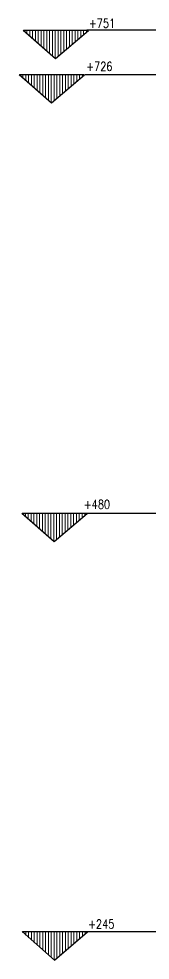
# Model space of a CAD drawing. Header units: metres. Extents: x -90 to 10476, y -9 to 23.
# Drawn here: x -49.23 to -48.5, y 7.19 to 12.48 of the extents above; entities that cross this region are included whole.
import ezdxf

# ---------------------------------------------------------------- set-up
doc = ezdxf.new("R2010")
doc.units = ezdxf.units.M
doc.header["$LTSCALE"] = 5
doc.header["$MEASUREMENT"] = 0
doc.layers.add('A-ELEV-PATT', color=255, linetype='Continuous', lineweight=18)
doc.layers.add('quote', color=3, linetype='Continuous')
doc.styles.add('E-ROMANS', font='romans.shx', dxfattribs={"width": 0.8})

msp = doc.modelspace()

# ---------------------------------------------------------------- hatches: boundary and pattern name
at = {"layer": 'A-ELEV-PATT'}
h = msp.add_hatch(dxfattribs=at)
h.set_pattern_fill('ANSI31', color=256, scale=0.005, angle=225, style=0)
h.set_pattern_definition([(270, (155.45821, -119.410005), (0.015875, -4e-17), [])])
h.paths.add_polyline_path([(-49.2092, 12.4136), (-49.0252, 12.255), (-48.8412, 12.4136)])
h = msp.add_hatch(dxfattribs=at)
h.set_pattern_fill('ANSI31', color=256, scale=0.005, angle=225, style=0)
h.set_pattern_definition([(270, (155.436315, -119.659766), (0.015875, -4e-17), [])])
h.paths.add_polyline_path([(-49.231, 12.1638), (-49.047, 12.0053), (-48.863, 12.1638)])
h = msp.add_hatch(dxfattribs=at)
h.set_pattern_fill('ANSI31', color=256, scale=0.005, angle=225, style=0)
h.set_pattern_definition([(270, (155.4506, -122.122308), (0.015875, -4e-17), [])])
h.paths.add_polyline_path([(-49.2168, 9.7013), (-49.0328, 9.5427), (-48.8488, 9.7013)])
h = msp.add_hatch(dxfattribs=at)
h.set_pattern_fill('ANSI31', color=256, scale=0.005, angle=225, style=0)
h.set_pattern_definition([(270, (155.452127, -124.473086), (0.015875, -4e-17), [])])
h.paths.add_polyline_path([(-49.2152, 7.3505), (-49.0312, 7.1919), (-48.8472, 7.3505)])

# ---------------------------------------------------------------- linework, layer by layer
at = {"layer": 'quote'}
for p, q in [((-49.2067, 12.4153), (-49.0262, 12.2554)), ((-48.8413, 12.4136), (-49.2047, 12.4136)), ((-49.0262, 12.2554), (-48.8413, 12.4136)), ((-48.3504, 12.4139), (-48.8504, 12.4139)), ((-49.2286, 12.1656), (-49.0481, 12.0057)), ((-48.8632, 12.1638), (-49.2266, 12.1638)), ((-49.0481, 12.0057), (-48.8632, 12.1638)), ((-48.2104, 12.1632), (-48.8604, 12.1632)), ((-49.2143, 9.703), (-49.0338, 9.5431)), ((-48.849, 9.7013), (-49.2123, 9.7013)), ((-49.0338, 9.5431), (-48.849, 9.7013)), ((-48.3504, 9.7012), (-48.8504, 9.7012)), ((-49.2128, 7.3523), (-49.0323, 7.1923)), ((-48.8474, 7.3505), (-49.2108, 7.3505)), ((-49.0323, 7.1923), (-48.8474, 7.3505)), ((-48.3533, 7.3506), (-48.8533, 7.3506))]:
    msp.add_line(p, q, dxfattribs=at)

# ---------------------------------------------------------------- texts
at = {"layer": 'quote', "insert": (-48.8394, 12.4784), "char_height": 0.05, "attachment_point": 1, "style": 'E-ROMANS'}
msp.add_mtext_dynamic_manual_height_columns('+751', width=0.003001, gutter_width=9, heights=[0], dxfattribs=at)
at = {"layer": 'quote', "char_height": 0.05, "attachment_point": 1, "style": 'E-ROMANS'}
for s, insert in [('+726', (-48.8541, 12.2361)), ('+480', (-48.8677, 9.7766)), ('+245', (-48.8435, 7.4199))]:
    msp.add_mtext(s, dxfattribs=dict(at, insert=insert))

doc.saveas('drawing.dxf')
